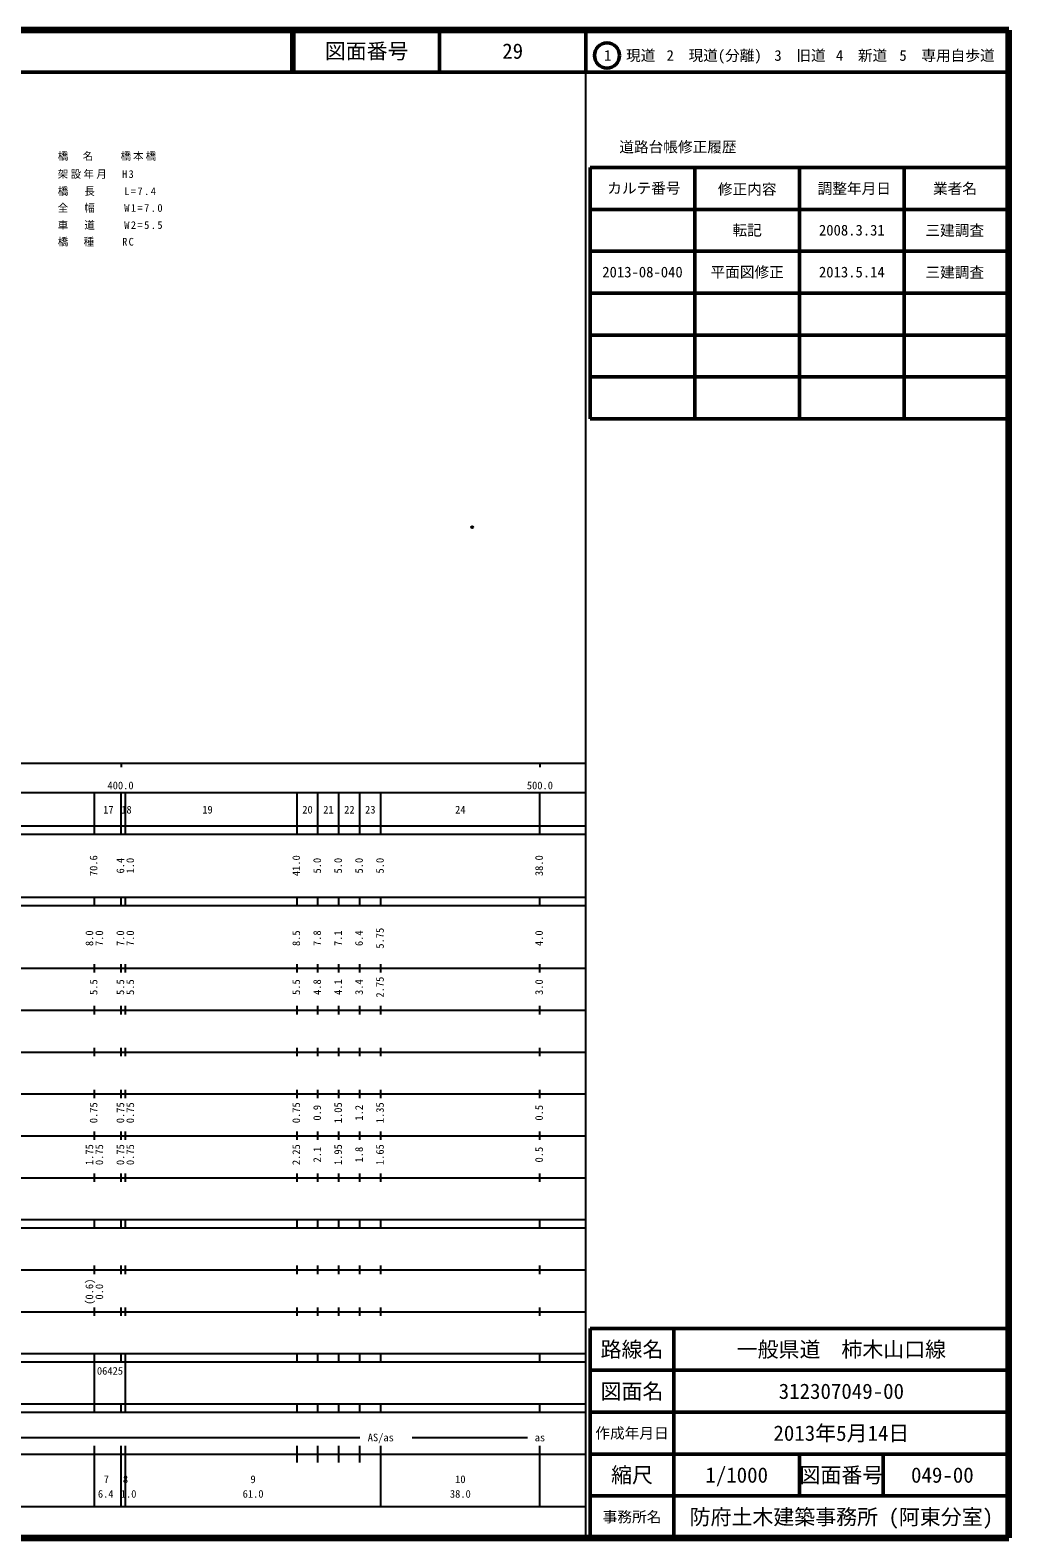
# Model space of a CAD drawing. Units: millimetres on the paper, enlarged 1000 times. Extents: x 40000 to 680000, y 20000 to 380000.
# Drawn here: x 446257 to 680000, y 20000 to 380000 of the extents above; entities that cross this region are included whole.
import ezdxf
from ezdxf.enums import TextEntityAlignment as Align

# ---------------------------------------------------------------- set-up
doc = ezdxf.new("R2010")
doc.units = ezdxf.units.MM
doc.header["$LTSCALE"] = 1000
doc.header["$PDMODE"] = 32
doc.header["$PDSIZE"] = 500
doc.layers.add('M-OTRS', color=6, linetype='Continuous')
doc.layers.add('M-TTL-TXT', color=7, linetype='Continuous')
for name, color, linetype, lineweight in [('M-STR-HTXT', 7, 'Continuous', 13), ('M-TTL', 2, 'Continuous', 140), ('M-TTL-BAND', 7, 'Continuous', 25), ('M-TTL-FRAM', 2, 'Continuous', 50), ('M-TTL-LINE', 7, 'Continuous', 50)]:
    doc.layers.add(name, color=color, linetype=linetype, lineweight=lineweight)
doc.styles.add('ＭＳ ゴシック', font='')
doc.styles.get('ＭＳ ゴシック').set_extended_font_data('MS Gothic')

msp = doc.modelspace()

# ---------------------------------------------------------------- linework, layer by layer
at = {"layer": 'M-OTRS'}
msp.add_point((551811, 261339), dxfattribs=at)
at = {"layer": 'M-TTL'}
for p, q in [((680000, 380000), (40000, 380000)), ((680000, 20000), (680000, 380000)), ((40000, 20000), (680000, 20000))]:
    msp.add_line(p, q, dxfattribs=at)
at = {"layer": 'M-TTL-BAND'}
for p, q in [((579000, 20000), (579000, 370000)), ((40000, 205000), (579000, 205000)), ((468000, 205000), (468000, 204000)), ((568000, 205000), (568000, 204000)), ((68000, 198000), (579000, 198000)), ((461600, 188000), (461600, 198000)), ((468000, 188000), (468000, 198000)), ((469000, 188000), (469000, 198000)), ((510000, 188000), (510000, 198000)), ((515000, 188000), (515000, 198000)), ((520000, 188000), (520000, 198000)), ((525000, 188000), (525000, 198000)), ((530000, 188000), (530000, 198000)), ((568000, 188000), (568000, 198000)), ((40000, 190000), (579000, 190000)), ((40000, 188000), (579000, 188000)), ((40000, 173000), (579000, 173000)), ((461600, 171000), (461600, 173000)), ((468000, 171000), (468000, 173000)), ((469000, 171000), (469000, 173000)), ((510000, 171000), (510000, 173000)), ((515000, 171000), (515000, 173000)), ((520000, 171000), (520000, 173000)), ((525000, 171000), (525000, 173000)), ((530000, 171000), (530000, 173000)), ((568000, 171000), (568000, 173000)), ((40000, 171000), (579000, 171000)), ((40000, 156000), (579000, 156000)), ((461600, 155000), (461600, 157000)), ((468000, 155000), (468000, 157000)), ((469000, 155000), (469000, 157000)), ((510000, 155000), (510000, 157000)), ((515000, 155000), (515000, 157000)), ((520000, 155000), (520000, 157000)), ((525000, 155000), (525000, 157000)), ((530000, 155000), (530000, 157000)), ((568000, 155000), (568000, 157000)), ((46000, 146000), (579000, 146000)), ((461600, 145000), (461600, 147000)), ((468000, 145000), (468000, 147000)), ((469000, 145000), (469000, 147000)), ((510000, 145000), (510000, 147000)), ((515000, 145000), (515000, 147000)), ((520000, 145000), (520000, 147000)), ((525000, 145000), (525000, 147000)), ((530000, 145000), (530000, 147000)), ((568000, 145000), (568000, 147000)), ((461600, 135000), (461600, 137000)), ((468000, 135000), (468000, 137000)), ((469000, 135000), (469000, 137000)), ((510000, 135000), (510000, 137000)), ((515000, 135000), (515000, 137000)), ((520000, 135000), (520000, 137000)), ((525000, 135000), (525000, 137000)), ((530000, 135000), (530000, 137000)), ((568000, 135000), (568000, 137000)), ((52000, 136000), (579000, 136000)), ((46000, 126000), (579000, 126000)), ((461600, 125000), (461600, 127000)), ((468000, 125000), (468000, 127000)), ((469000, 125000), (469000, 127000)), ((510000, 125000), (510000, 127000)), ((515000, 125000), (515000, 127000)), ((520000, 125000), (520000, 127000)), ((525000, 125000), (525000, 127000)), ((530000, 125000), (530000, 127000)), ((568000, 125000), (568000, 127000)), ((52000, 116000), (579000, 116000)), ((461600, 115000), (461600, 117000)), ((468000, 115000), (468000, 117000)), ((469000, 115000), (469000, 117000)), ((510000, 115000), (510000, 117000)), ((515000, 115000), (515000, 117000)), ((520000, 115000), (520000, 117000)), ((525000, 115000), (525000, 117000)), ((530000, 115000), (530000, 117000)), ((568000, 115000), (568000, 117000)), ((46000, 106000), (579000, 106000)), ((461600, 105000), (461600, 107000)), ((468000, 105000), (468000, 107000)), ((469000, 105000), (469000, 107000)), ((510000, 105000), (510000, 107000)), ((515000, 105000), (515000, 107000)), ((520000, 105000), (520000, 107000)), ((525000, 105000), (525000, 107000)), ((530000, 105000), (530000, 107000)), ((568000, 105000), (568000, 107000)), ((40000, 96000), (579000, 96000)), ((40000, 94000), (579000, 94000)), ((461600, 94000), (461600, 96000)), ((468000, 94000), (468000, 96000)), ((469000, 94000), (469000, 96000)), ((510000, 94000), (510000, 96000)), ((515000, 94000), (515000, 96000)), ((520000, 94000), (520000, 96000)), ((525000, 94000), (525000, 96000)), ((530000, 94000), (530000, 96000)), ((568000, 94000), (568000, 96000)), ((49000, 84000), (579000, 84000)), ((461600, 83000), (461600, 85000)), ((468000, 83000), (468000, 85000)), ((469000, 83000), (469000, 85000)), ((510000, 83000), (510000, 85000)), ((515000, 83000), (515000, 85000)), ((520000, 83000), (520000, 85000)), ((525000, 83000), (525000, 85000)), ((530000, 83000), (530000, 85000)), ((568000, 83000), (568000, 85000)), ((40000, 74000), (579000, 74000)), ((461600, 73000), (461600, 75000)), ((468000, 73000), (468000, 75000)), ((469000, 73000), (469000, 75000)), ((510000, 73000), (510000, 75000)), ((515000, 73000), (515000, 75000)), ((520000, 73000), (520000, 75000)), ((525000, 73000), (525000, 75000)), ((530000, 73000), (530000, 75000)), ((568000, 73000), (568000, 75000)), ((40000, 64000), (579000, 64000)), ((40000, 62000), (579000, 62000)), ((461600, 62000), (461600, 64000)), ((461600, 52000), (461600, 62000)), ((468000, 62000), (468000, 64000)), ((469000, 62000), (469000, 64000)), ((469000, 52000), (469000, 62000)), ((510000, 62000), (510000, 64000)), ((515000, 62000), (515000, 64000)), ((520000, 62000), (520000, 64000)), ((525000, 62000), (525000, 64000)), ((530000, 62000), (530000, 64000)), ((568000, 62000), (568000, 64000)), ((40000, 52000), (579000, 52000)), ((461600, 50000), (461600, 52000)), ((468000, 50000), (468000, 52000)), ((469000, 50000), (469000, 52000)), ((510000, 50000), (510000, 52000)), ((515000, 50000), (515000, 52000)), ((520000, 50000), (520000, 52000)), ((525000, 50000), (525000, 52000)), ((530000, 50000), (530000, 52000)), ((568000, 50000), (568000, 52000)), ((40000, 50000), (579000, 50000)), ((118101, 44000), (525000, 44000)), ((537500, 44000), (565000, 44000)), ((40000, 40000), (579000, 40000)), ((461600, 27500), (461600, 42000)), ((468000, 27500), (468000, 42000)), ((469000, 27500), (469000, 42000)), ((510000, 38000), (510000, 42000)), ((515000, 38000), (515000, 42000)), ((520000, 38000), (520000, 42000)), ((525000, 38000), (525000, 42000)), ((530000, 27500), (530000, 42000)), ((568000, 27500), (568000, 42000)), ((68000, 27500), (579000, 27500))]:
    msp.add_line(p, q, dxfattribs=at)
at = {"layer": 'M-TTL-FRAM'}
for p, q in [((580000, 347197), (580000, 287197)), ((580000, 347197), (680000, 347197)), ((580000, 287197), (680000, 287197)), ((680000, 70000), (580000, 70000)), ((580000, 70000), (580000, 20000))]:
    msp.add_line(p, q, dxfattribs=at)
at = {"layer": 'M-TTL-LINE'}
for p, q in [((508747, 380000), (508747, 370000)), ((509247, 380000), (509247, 370000)), ((543997, 380000), (543997, 370000)), ((579000, 380000), (579000, 370000)), ((40000, 370000), (680000, 370000)), ((605000, 347197), (605000, 287197)), ((630000, 347197), (630000, 287197)), ((655000, 347197), (655000, 287197)), ((580000, 337197), (680000, 337197)), ((580000, 327197), (680000, 327197)), ((580000, 317197), (680000, 317197)), ((580000, 307197), (680000, 307197)), ((580000, 297197), (680000, 297197)), ((600000, 70000), (600000, 20000)), ((680000, 60000), (580000, 60000)), ((680000, 50000), (580000, 50000)), ((680000, 40000), (580000, 40000)), ((630000, 40000), (630000, 30000)), ((650000, 40000), (650000, 30000)), ((680000, 30000), (580000, 30000))]:
    msp.add_line(p, q, dxfattribs=at)
msp.add_circle((584031, 373958), 3000, dxfattribs=at)

# ---------------------------------------------------------------- texts
at = {"layer": 'M-STR-HTXT', "char_height": 1833, "attachment_point": 7, "style": 'ＭＳ ゴシック'}
for s, insert in [('\\T1.2;橋\u3000名\u3000\u3000橋本橋', (452848, 348804)), ('\\T1.23;架設年月\u3000H3', (452848, 344509)), ('\\T1.27;橋\u3000長\u3000\u3000L=7.4', (452848, 340410)), ('\\T1.27;全\u3000幅\u3000\u3000W1=7.0', (452848, 336430)), ('\\T1.27;車\u3000道\u3000\u3000W2=5.5', (452848, 332332)), ('\\T1.23;橋\u3000種\u3000\u3000RC', (452848, 328352))]:
    msp.add_mtext(s, dxfattribs=dict(at, insert=insert))
at = {"layer": 'M-TTL-BAND', "style": 'ＭＳ ゴシック'}
for s, p in [('400.0', (467844, 198195)), ('500.0', (568000, 198195)), ('17', (464943, 192405)), ('18', (469255, 192405)), ('19', (488613, 192405)), ('20', (512500, 192405)), ('21', (517500, 192405)), ('22', (522500, 192405)), ('23', (527500, 192405)), ('24', (549000, 192405)), ('AS/as', (530000, 42500)), ('as', (568000, 42500)), ('7', (464460, 32523)), ('8', (469026, 32523)), ('9', (499500, 32523)), ('10', (549000, 32523)), ('6.4', (464305, 29033)), ('1.0', (469768, 29033)), ('61.0', (499500, 29033)), ('38.0', (549000, 29033))]:
    msp.add_text(s, height=1833, dxfattribs=at).set_placement(p, align=Align.BOTTOM_CENTER)
for s, p in [('70.6', (462864, 180500)), ('6.4', (469264, 180500)), ('1.0', (471623, 180500)), ('41.0', (511264, 180500)), ('5.0', (516264, 180500)), ('5.0', (521264, 180500)), ('5.0', (526264, 180500)), ('5.0', (531264, 180500)), ('38.0', (569264, 180500)), ('8.0', (461864, 163174)), ('7.0', (464234, 163174)), ('7.0', (469264, 163174)), ('7.0', (471623, 163174)), ('8.5', (511264, 163174)), ('7.8', (516264, 163174)), ('7.1', (521264, 163174)), ('6.4', (526264, 163174)), ('5.75', (531264, 163174)), ('4.0', (569264, 163174)), ('5.5', (462864, 151500)), ('5.5', (469264, 151500)), ('5.5', (471623, 151500)), ('5.5', (511264, 151500)), ('4.8', (516264, 151500)), ('4.1', (521264, 151500)), ('3.4', (526264, 151500)), ('2.75', (531264, 151500)), ('3.0', (569264, 151500)), ('0.75', (462864, 121500)), ('0.75', (469264, 121500)), ('0.75', (471623, 121500)), ('0.75', (511264, 121500)), ('0.9', (516264, 121500)), ('1.05', (521264, 121500)), ('1.2', (526264, 121500)), ('1.35', (531264, 121500)), ('0.5', (569264, 121500)), ('1.75', (461864, 111500)), ('0.75', (464234, 111500)), ('0.75', (469264, 111500)), ('0.75', (471623, 111500)), ('2.25', (511264, 111500)), ('2.1', (516264, 111500)), ('1.95', (521264, 111500)), ('1.8', (526264, 111500)), ('1.65', (531264, 111500)), ('0.5', (569264, 111500)), ('(0.6)', (461864, 78764)), ('0.0', (464234, 78764))]:
    msp.add_text(s, height=1833, rotation=90, dxfattribs=at).set_placement(p, align=Align.BOTTOM_CENTER)
msp.add_text('06425', height=1833, dxfattribs=at).set_placement((462204, 58405), align=Align.BOTTOM_LEFT)
at = {"layer": 'M-TTL-TXT', "style": 'ＭＳ ゴシック'}
for s, height, p in [('図面番号', 3666, (526622, 375000)), ('29', 3666, (561497, 375000)), ('1\u3000現道', 2566, (589448, 373958)), ('2\u3000現道(分離)', 2566, (609619, 373958)), ('3\u3000旧道', 2566, (630121, 373958)), ('4\u3000新道', 2566, (644824, 373958)), ('5\u3000専用自歩道', 2566, (665228, 373958)), ('道路台帳修正履歴', 2566, (600968, 352113)), ('カルテ番号', 2566, (592839, 342277)), ('修正内容', 2566, (617509, 342023)), ('調整年月日', 2566, (643089, 342197)), ('業者名', 2566, (667134, 342197)), ('転記', 2566, (617500, 332245)), ('2008.3.31', 2566, (642500, 332245)), ('三建調査', 2566, (667077, 332189)), ('2013-08-040', 2566, (592500, 322245)), ('平面図修正', 2566, (617500, 322245)), ('2013.5.14', 2566, (642500, 322245)), ('三建調査', 2566, (667077, 322189)), ('路線名', 3666, (590000, 65000)), ('路線名', 3666, (590000, 65000)), ('一般県道\u3000柿木山口線', 3666, (640000, 65000)), ('図面名', 3666, (590000, 55000)), ('図面名', 3666, (590000, 55000)), ('312307049-00', 3666, (640000, 55000)), ('2013年5月14日', 3666, (640000, 45000)), ('作成年月日', 2566, (590000, 45000)), ('作成年月日', 2566, (590000, 45000)), ('縮尺', 3666, (590000, 35000)), ('縮尺', 3666, (590000, 35000)), ('1/1000', 3666, (615000, 35000)), ('図面番号', 3666, (640000, 35000)), ('図面番号', 3666, (640000, 35000)), ('049-00', 3666, (664125, 35000)), ('事務所名', 2566, (590000, 25000)), ('事務所名', 2566, (590000, 25000)), ('防府土木建築事務所 (阿東分室)', 3666, (640000, 25000))]:
    msp.add_text(s, height=height, dxfattribs=at).set_placement(p, align=Align.MIDDLE_CENTER)

doc.saveas('drawing.dxf')
